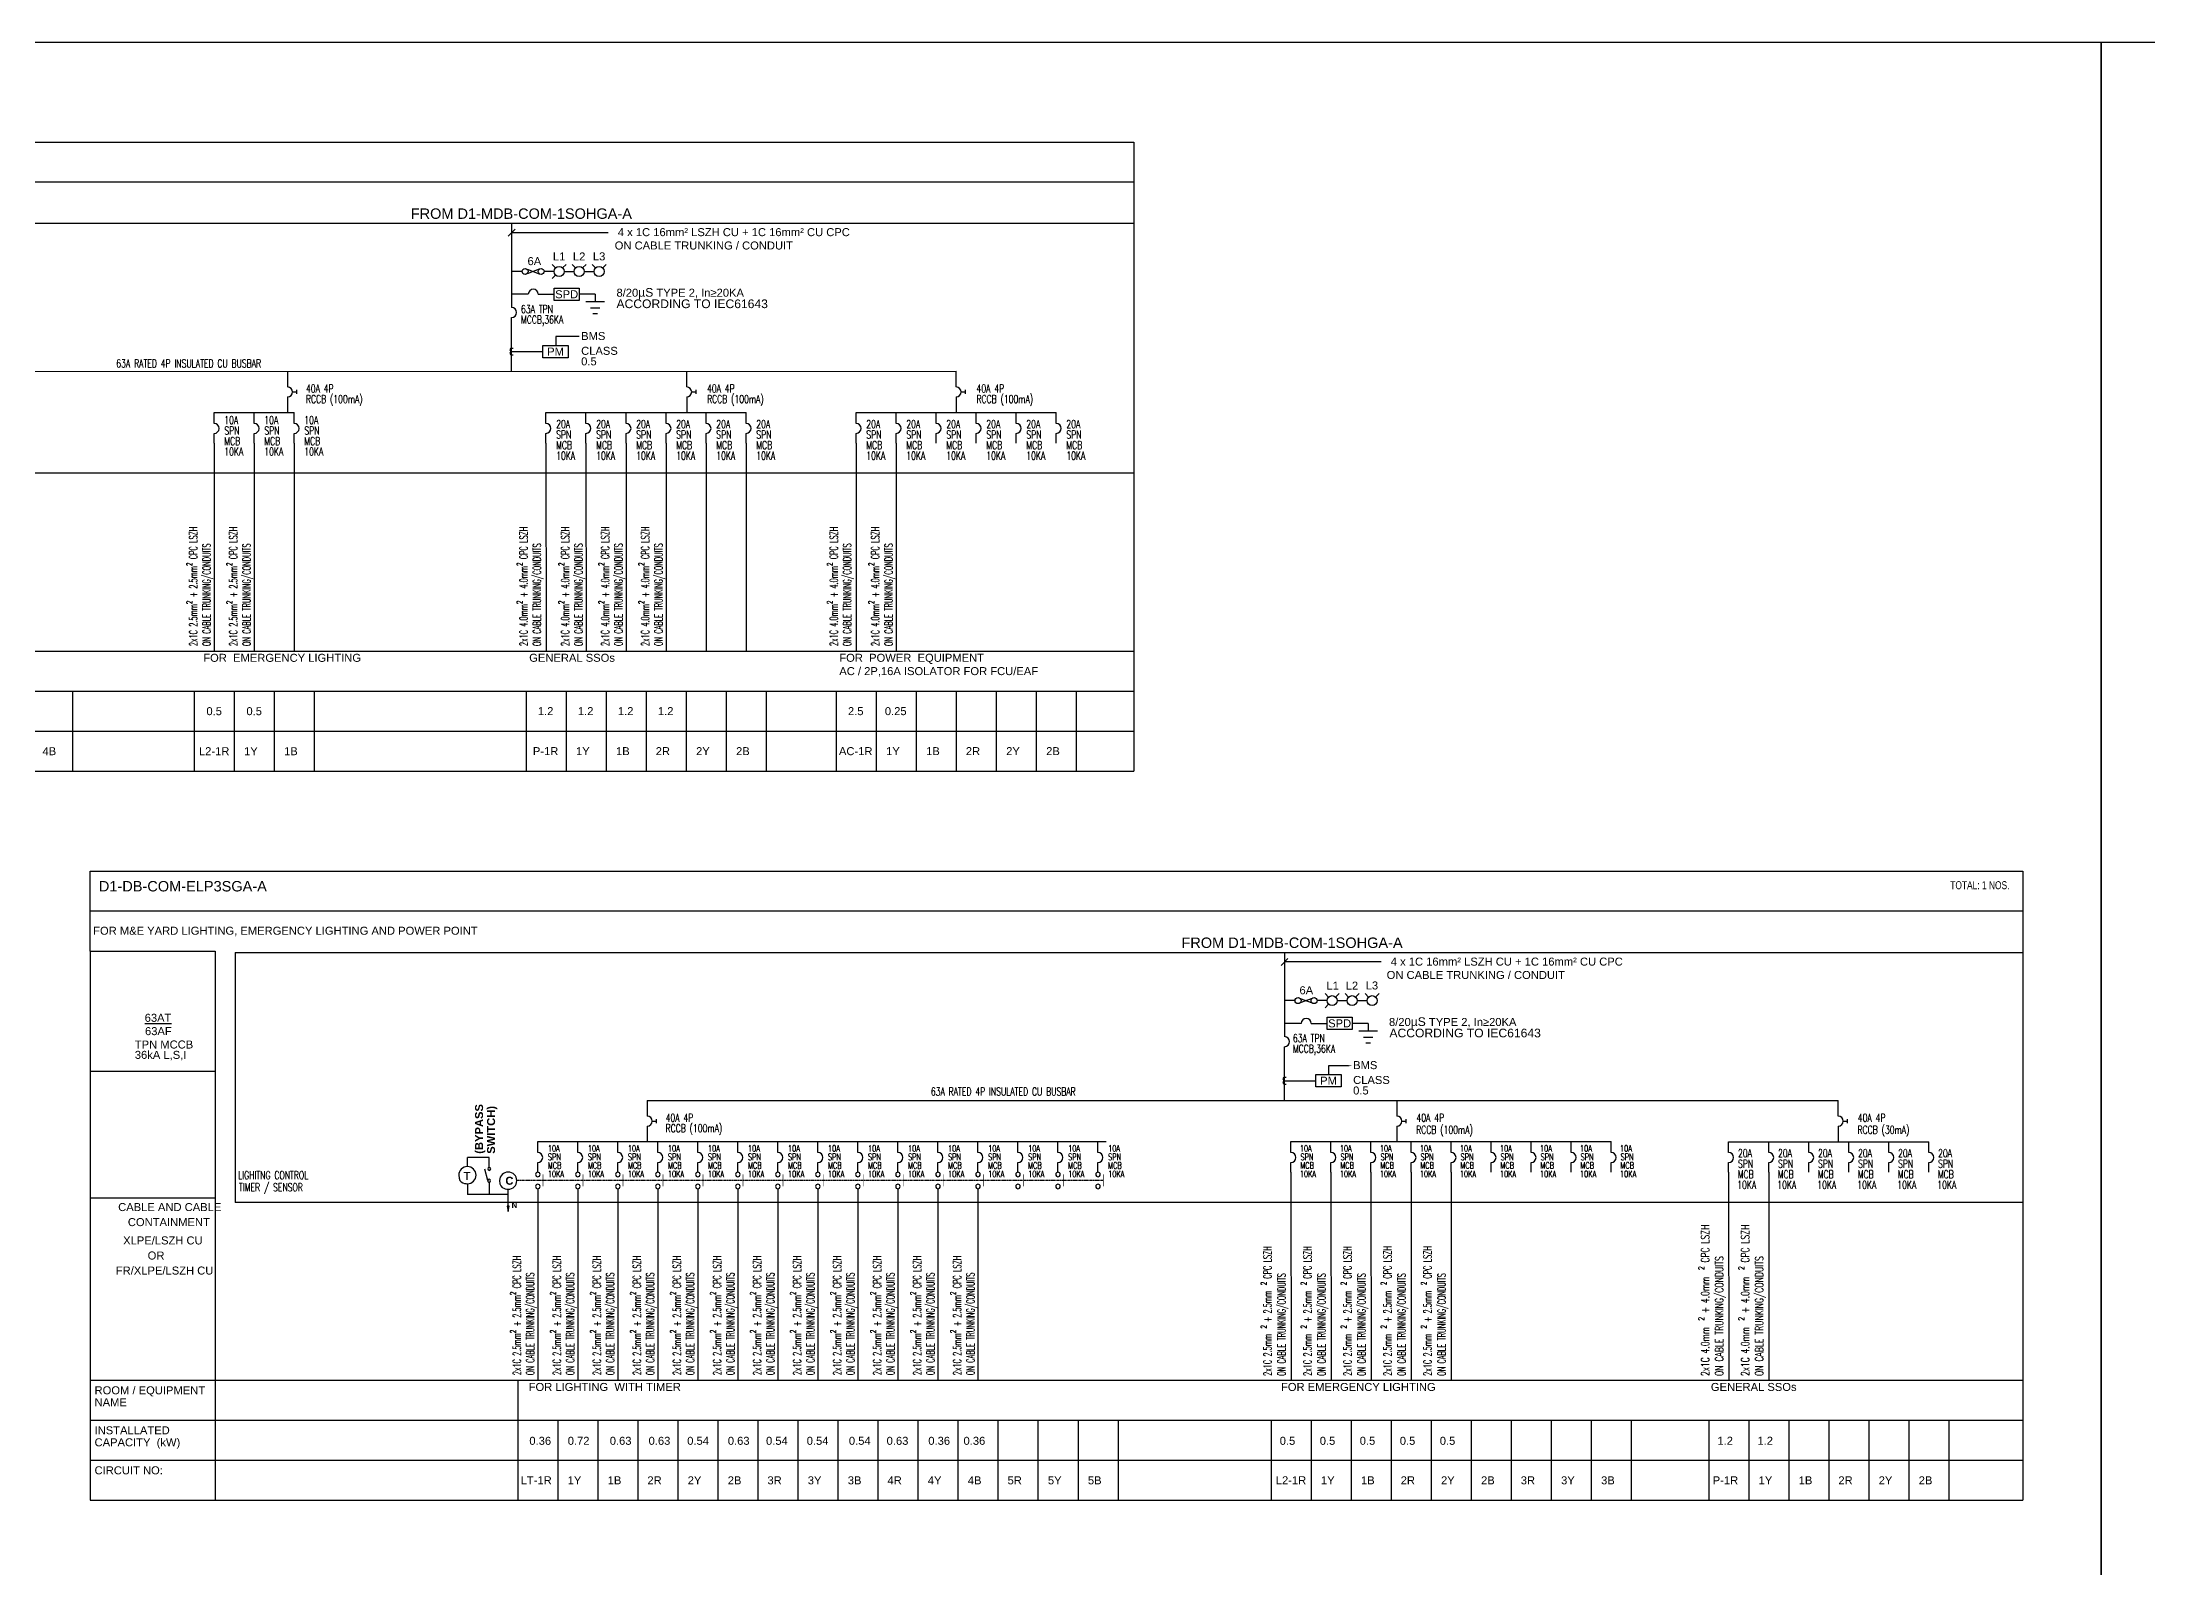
# Model space of a CAD drawing. Header units: inches. Extents: x 155818 to 1515405, y 4999 to 215277.
# Drawn here: x 525462 to 578083, y 177141 to 215277 of the extents above; entities that cross this region are included whole.
import ezdxf
from ezdxf.enums import TextEntityAlignment as Align

# ---------------------------------------------------------------- set-up
doc = ezdxf.new("R2010")
doc.units = ezdxf.units.IN
doc.header["$MEASUREMENT"] = 0
doc.linetypes.add('( Hidden )', pattern=[0.375, 0.25, -0.125])
for name, color, linetype in [('-ME-E-Sch DB', 7, 'Continuous'), ('-ME-E-Sch DB_Tx', 7, 'Continuous'), ('E-_ELEC----_E-', 7, 'Continuous'), ('E_ELEC----_E-', 7, 'Continuous')]:
    doc.layers.add(name, color=color, linetype=linetype)
doc.styles.add('-ME-Romans', font='romans.shx', dxfattribs={"width": 0.7})
doc.styles.add('-ME_Romans', font='romans.shx', dxfattribs={"width": 0.8})
doc.styles.add('arial', font='arial.ttf')
doc.styles.add('MtXpl_Arial', font='arial.ttf')
doc.styles.get("Standard").update_dxf_attribs({"font": 'arial.ttf'})
doc.dimstyles.get("Standard").update_dxf_attribs({"dimtxt": 0.18, "dimasz": 0.18, "dimexe": 0.18, "dimexo": 0.0625, "dimgap": 0.09, "dimtad": 0, "dimtih": 1, "dimtoh": 1, "dimdec": 4, "dimzin": 0, "dimdsep": 46, "dimtxsty": 'Standard', "dimcen": 0.09, "dimadec": 0, "dimazin": 0, "dimtfac": 1, "dimtdec": 4, "dimtofl": 0, "dimtmove": 0, "dimatfit": 3, "dimfxl": 1, "dimtolj": 1, "dimtzin": 0, "dimarcsym": 0})

# ---------------------------------------------------------------- blocks, each defined once
blk = doc.blocks.new('COIL_1')
at = {"ltscale": 0.5}
for p, q in [((0, 2.5), (1.2, 2.5)), ((0, -2.5), (1.2, -2.5))]:
    blk.add_line(p, q, dxfattribs=at)
for centre in [(0, 1.3), (0, -1.3)]:
    blk.add_arc(centre, 1.26, 90, 270, dxfattribs=at)
blk = doc.blocks.new('ELEC0302')
at = {"layer": 'E_ELEC----_E-'}
blk.add_arc((0, 0), 250, 270, 90, dxfattribs=at)
blk = doc.blocks.new('ELEC0327')
for p, q in [((151, 57), (-151, -57)), ((-151, 57), (151, -57))]:
    blk.add_line(p, q)
for centre in [(-200, 0), (200, 0)]:
    blk.add_circle(centre, 75)
blk = doc.blocks.new('ELEC0331')
at = {"layer": 'E-_ELEC----_E-', "const_width": 20}
blk.add_lwpolyline([(0, -200), (0, 200)], dxfattribs=at)
at = {"layer": 'E-_ELEC----_E-'}
for centre in [(175, 200), (175, -200)]:
    blk.add_circle(centre, 75, dxfattribs=at)
blk = doc.blocks.new('ELEC0303')
at = {"layer": 'E_ELEC----_E-'}
for p, q in [((250, 0), (450, 0)), ((450, 100), (450, -100))]:
    blk.add_line(p, q, dxfattribs=at)
blk.add_arc((0, 0), 250, 270, 90, dxfattribs=at)

msp = doc.modelspace()

# ---------------------------------------------------------------- hatches: boundary and pattern name
at = {"layer": '-ME-E-Sch DB'}
h = msp.add_hatch(color=5, dxfattribs=at)
h.dxf.hatch_style = 2
h.paths.add_polyline_path([(537087, 186186), (537110, 186050), (537132, 186186)])

# ---------------------------------------------------------------- linework, layer by layer
at = {"layer": '-ME-E-Sch DB', "color": 5}
for p, q in [((510695, 210748), (552745, 210750)), ((537107, 210425), (537280, 210598)), ((537194, 210748), (537194, 208643)), ((539606, 210512), (537194, 210512)), ((537861, 208975), (538257, 208975)), ((539282, 208975), (538886, 208975)), ((539282, 208975), (539282, 208790)), ((537194, 207047), (537194, 208393)), ((539047, 208790), (539517, 208790)), ((539166, 208632), (539402, 208632)), ((539225, 208492), (539338, 208492)), ((517952, 207047), (548302, 207049)), ((531595, 207047), (531595, 206657)), ((541570, 206658), (541570, 207048)), ((548302, 206658), (548302, 207049)), ((529759, 206018), (531759, 206018)), ((538053, 205748), (538053, 206019)), ((538053, 206019), (543053, 206019)), ((545802, 205748), (545802, 206019)), ((545802, 206019), (550802, 206019)), ((529759, 205256), (529759, 205497)), ((529759, 205256), (529761, 200055)), ((530759, 205256), (530759, 205497)), ((530759, 205256), (530761, 200055)), ((531759, 205256), (531759, 205497)), ((531759, 205256), (531761, 200055)), ((538053, 205257), (538053, 205498)), ((538053, 205257), (538055, 200056)), ((539053, 205256), (539053, 205498)), ((539053, 205256), (539055, 200056)), ((540053, 205257), (540053, 205498)), ((540053, 205257), (540055, 200056)), ((541053, 205257), (541053, 205498)), ((541053, 205257), (541055, 200056)), ((542053, 205256), (542053, 205498)), ((542053, 205256), (542055, 200056)), ((543053, 205257), (543053, 205498)), ((543053, 205256), (543055, 200056)), ((545802, 205257), (545802, 205498)), ((545802, 205257), (545804, 200056)), ((546802, 205256), (546802, 205498)), ((546802, 205256), (546804, 200056)), ((547802, 205257), (547802, 205498)), ((548802, 205257), (548802, 205498)), ((549802, 205256), (549802, 205498)), ((550802, 205257), (550802, 205498)), ((552745, 204501), (510695, 204501)), ((507081, 200055), (552745, 200056)), ((507081, 199055), (552745, 199055)), ((526225, 199055), (526225, 197054)), ((529261, 199054), (529261, 197054)), ((530261, 199054), (530261, 197054)), ((531261, 199054), (531261, 197054)), ((532261, 199054), (532261, 197054)), ((537555, 199055), (537555, 197055)), ((538555, 199055), (538555, 197055)), ((539555, 199055), (539555, 197055)), ((540555, 199055), (540555, 197055)), ((541555, 199055), (541555, 197055)), ((542555, 199055), (542555, 197055)), ((543555, 199055), (543555, 197055)), ((545304, 199055), (545304, 197055)), ((546304, 199055), (546304, 197055)), ((547304, 199055), (547304, 197055)), ((548304, 199055), (548304, 197055)), ((549304, 199055), (549304, 197055)), ((550304, 199055), (550304, 197055)), ((551304, 199055), (551304, 197055)), ((507081, 198055), (552745, 198055)), ((507071, 197055), (552745, 197055)), ((526663, 194555), (574955, 194556)), ((526663, 192555), (526663, 194555)), ((574955, 194556), (574954, 178830)), ((574955, 193556), (526663, 193555)), ((526663, 192555), (529787, 192555)), ((526663, 192555), (526663, 178830)), ((529787, 192555), (529787, 178830)), ((530287, 192524), (574955, 192526)), ((530287, 192524), (530287, 186277)), ((556422, 192201), (556595, 192375)), ((556509, 192524), (556509, 190419)), ((558921, 192288), (556509, 192288)), ((556759, 191320), (556509, 191320)), ((557572, 191320), (557322, 191320)), ((556926, 190752), (556509, 190752)), ((557176, 190752), (557572, 190752)), ((557572, 190904), (558201, 190904)), ((557572, 190599), (557572, 190904)), ((558201, 190599), (557572, 190599)), ((558201, 190904), (558201, 190599)), ((558597, 190752), (558201, 190752)), ((558362, 190567), (558832, 190567)), ((558597, 190752), (558597, 190567)), ((556509, 188823), (556509, 190169)), ((558481, 190409), (558717, 190409)), ((558540, 190268), (558653, 190268)), ((526663, 189555), (529787, 189555)), ((557293, 189472), (557923, 189472)), ((557293, 189167), (557293, 189472)), ((557923, 189472), (557923, 189167)), ((556509, 189319), (557293, 189319)), ((557923, 189167), (557293, 189167)), ((540582, 188823), (570345, 188824)), ((540582, 188823), (540582, 188433)), ((559316, 188823), (559316, 188434)), ((570345, 188433), (570345, 188823)), ((559316, 188184), (559317, 187795)), ((570345, 188183), (570345, 187794)), ((536636, 187396), (536089, 187396)), ((536636, 187152), (536636, 187396)), ((537846, 187795), (552054, 187795)), ((556669, 187795), (564669, 187795)), ((556669, 187523), (556669, 187795)), ((557669, 187523), (557669, 187795)), ((558669, 187523), (558669, 187795)), ((559669, 187523), (559669, 187795)), ((560669, 187523), (560669, 187795)), ((561669, 187523), (561669, 187795)), ((562669, 187523), (562669, 187795)), ((563669, 187523), (563669, 187795)), ((564669, 187523), (564669, 187795)), ((567607, 187523), (567607, 187794)), ((567607, 187794), (572607, 187794)), ((568607, 187523), (568607, 187794)), ((569607, 187523), (569607, 187794)), ((570607, 187523), (570607, 187794)), ((571607, 187523), (571607, 187794)), ((572607, 187523), (572607, 187794)), ((537846, 187032), (537846, 187273)), ((538846, 187032), (538846, 187273)), ((539846, 187032), (539846, 187273)), ((540846, 187032), (540846, 187273)), ((541846, 187032), (541846, 187273)), ((542846, 187032), (542846, 187273)), ((543846, 187032), (543846, 187273)), ((544846, 187032), (544846, 187273)), ((545846, 187032), (545846, 187273)), ((546846, 187032), (546846, 187273)), ((547846, 187032), (547846, 187273)), ((548846, 187032), (548846, 187273)), ((549846, 187032), (549846, 187273)), ((550846, 187032), (550846, 187273)), ((551846, 187032), (551846, 187273)), ((556669, 187032), (556669, 187273)), ((556669, 187032), (556671, 181831)), ((557669, 187032), (557669, 187273)), ((557669, 187032), (557671, 181831)), ((558669, 187032), (558669, 187273)), ((558669, 187032), (558671, 181831)), ((559669, 187032), (559669, 187273)), ((559669, 187032), (559671, 181832)), ((560669, 187032), (560669, 187273)), ((560669, 187033), (560671, 181832)), ((561669, 187032), (561669, 187273)), ((562669, 187032), (562669, 187273)), ((563669, 187032), (563669, 187273)), ((564669, 187032), (564669, 187273)), ((567607, 187032), (567607, 187273)), ((567607, 187032), (567609, 181831)), ((568607, 187032), (568607, 187273)), ((568607, 187032), (568609, 181831)), ((569607, 187032), (569607, 187273)), ((570607, 187032), (570607, 187273)), ((571607, 187032), (571607, 187273)), ((572607, 187032), (572607, 187273)), ((526673, 186393), (529793, 186393)), ((574955, 186276), (530287, 186277)), ((537848, 186620), (537848, 181832)), ((538848, 186620), (538848, 181832)), ((539848, 186620), (539848, 181832)), ((540848, 186620), (540848, 181832)), ((541848, 186620), (541848, 181832)), ((542848, 186620), (542848, 181832)), ((543848, 186620), (543848, 181832)), ((544848, 186620), (544848, 181832)), ((545848, 186620), (545848, 181832)), ((546848, 186620), (546848, 181832)), ((547848, 186620), (547848, 181832)), ((548848, 186620), (548848, 181832)), ((526673, 181830), (574954, 181832)), ((537348, 181832), (537348, 178831)), ((526673, 180830), (574954, 180830)), ((538348, 180831), (538348, 178831)), ((539348, 180831), (539348, 178831)), ((540348, 180831), (540348, 178830)), ((541348, 180831), (541348, 178830)), ((542348, 180831), (542348, 178830)), ((543348, 180831), (543348, 178830)), ((544348, 180831), (544348, 178830)), ((545348, 180830), (545348, 178830)), ((546348, 180830), (546348, 178830)), ((547348, 180831), (547348, 178830)), ((548348, 180830), (548348, 178830)), ((549348, 180830), (549348, 178830)), ((550348, 180830), (550348, 178830)), ((551348, 180830), (551348, 178830)), ((552348, 180830), (552348, 178830)), ((556171, 180831), (556171, 178830)), ((557171, 180831), (557171, 178830)), ((558171, 180831), (558171, 178830)), ((559171, 180831), (559171, 178830)), ((560171, 180831), (560171, 178830)), ((561171, 180831), (561171, 178830)), ((562171, 180831), (562171, 178830)), ((563171, 180831), (563171, 178830)), ((564171, 180831), (564171, 178830)), ((565171, 180831), (565171, 178830)), ((567108, 180830), (567109, 178830)), ((568109, 180830), (568109, 178830)), ((569109, 180830), (569109, 178830)), ((570109, 180830), (570109, 178830)), ((571109, 180830), (571109, 178830)), ((572109, 180830), (572109, 178830)), ((573109, 180830), (573109, 178830)), ((526673, 179830), (574954, 179830)), ((526663, 178830), (574954, 178830))]:
    msp.add_line(p, q, dxfattribs=at)
at = {"layer": '-ME-E-Sch DB', "color": 5, "linetype": '( Hidden )'}
msp.add_line((551979, 186826), (537325, 186827), dxfattribs=at)
at = {"layer": '-ME-E-Sch DB', "color": 5}
for points in [[(507071, 210779), (507071, 212779), (552745, 212780), (552745, 197054)], [(552745, 211780), (507071, 211779)], [(537444, 209544), (537194, 209544)], [(538257, 209544), (538007, 209544)], [(537611, 208975), (537194, 208975)], [(537194, 207543), (537978, 207543)], [(531595, 206407), (531595, 206018)], [(541570, 206408), (541570, 206019)], [(548302, 206408), (548302, 206019)], [(529759, 205747), (529759, 206018)], [(530759, 205747), (530759, 206018)], [(531759, 205747), (531759, 206018)], [(539053, 205748), (539053, 206019)], [(540053, 205748), (540053, 206019)], [(541053, 205748), (541053, 206019)], [(542053, 205748), (542053, 206019)], [(543053, 205748), (543053, 206019)], [(546802, 205748), (546802, 206019)], [(547802, 205748), (547802, 206019)], [(548802, 205748), (548802, 206019)], [(549802, 205748), (549802, 206019)], [(550802, 205748), (550802, 206019)], [(558096, 189692), (557611, 189692), (557611, 189472)], [(540582, 188183), (540582, 187795)], [(536089, 187173), (536089, 187396)], [(537846, 187523), (537846, 187795)], [(538846, 187523), (538846, 187795)], [(539846, 187523), (539846, 187795)], [(540846, 187523), (540846, 187795)], [(541846, 187523), (541846, 187795)], [(542846, 187523), (542846, 187795)], [(543846, 187523), (543846, 187795)], [(544846, 187523), (544846, 187795)], [(545846, 187523), (545846, 187795)], [(546846, 187523), (546846, 187795)], [(547846, 187523), (547846, 187795)], [(548846, 187523), (548846, 187795)], [(549846, 187523), (549846, 187795)], [(550846, 187523), (550846, 187795)], [(551846, 187523), (551846, 187795)], [(536602, 186821), (536529, 187105)], [(536089, 186742), (536089, 186475)], [(537110, 186475), (536089, 186475)], [(536636, 186782), (536636, 186475)], [(537110, 186186), (537110, 186605)], [(537087, 186186), (537110, 186050), (537132, 186186), (537087, 186186)]]:
    msp.add_lwpolyline(points, dxfattribs=at)
for points in [[(538257, 209128), (538886, 209128), (538886, 208822), (538257, 208822)], [(537978, 207696), (538608, 207696), (538608, 207390), (537978, 207390)]]:
    msp.add_lwpolyline(points, close=True, dxfattribs=at)
for points, knots in [([(536089, 186742), (536089, 186742), (535970, 186742), (535874, 186838), (535874, 186957), (535874, 187076), (535970, 187173), (536089, 187173), (536208, 187173), (536305, 187076), (536305, 186957), (536305, 186838), (536208, 186742), (536089, 186742)], [0, 0, 0, 0, 0.5, 1, 1, 1, 2, 2, 2, 3, 3, 3, 4, 4, 4, 4]), ([(536631, 186782), (536631, 186782), (536631, 186782), (536631, 186782), (536631, 186782), (536631, 186782), (536631, 186782), (536631, 186782), (536631, 186782), (536631, 186782), (536614, 186782), (536597, 186799), (536597, 186816), (536597, 186838), (536614, 186855), (536631, 186855), (536653, 186855), (536670, 186838), (536670, 186816), (536670, 186799), (536653, 186782), (536631, 186782)], [0, 0, 0, 0, 0.001953, 0.003906, 0.007812, 0.015625, 0.03125, 0.0625, 0.125, 0.25, 0.5, 1, 1, 1, 2, 2, 2, 3, 3, 3, 4, 4, 4, 4]), ([(536634, 187078), (536634, 187078), (536634, 187078), (536634, 187078), (536634, 187078), (536634, 187078), (536634, 187078), (536634, 187078), (536634, 187078), (536634, 187078), (536617, 187078), (536600, 187095), (536600, 187112), (536600, 187135), (536617, 187152), (536634, 187152), (536657, 187152), (536674, 187135), (536674, 187112), (536674, 187095), (536657, 187078), (536634, 187078)], [0, 0, 0, 0, 0.001953, 0.003906, 0.007812, 0.015625, 0.03125, 0.0625, 0.125, 0.25, 0.5, 1, 1, 1, 2, 2, 2, 3, 3, 3, 4, 4, 4, 4]), ([(537110, 186605), (537110, 186605), (536991, 186605), (536895, 186701), (536895, 186820), (536895, 186939), (536991, 187036), (537110, 187036), (537229, 187036), (537325, 186939), (537325, 186820), (537325, 186701), (537229, 186605), (537110, 186605)], [0, 0, 0, 0, 0.5, 1, 1, 1, 2, 2, 2, 3, 3, 3, 4, 4, 4, 4])]:
    msp.add_open_spline(points, degree=3, knots=knots, dxfattribs=at)
msp.add_solid([(558096, 189709), (558196, 189692), (558096, 189676)], dxfattribs=at)
at = {"color": 5}
for p, q in [((557197, 191377), (556896, 191264)), ((556896, 191377), (557197, 191264))]:
    msp.add_line(p, q, dxfattribs=at)
at = {"color": 5, "ltscale": 0.5}
for p, q in [((556509, 189403), (556550, 189403)), ((556509, 189235), (556550, 189235))]:
    msp.add_line(p, q, dxfattribs=at)
for points in [[(471643, 215277), (576918, 215277), (576918, 134327), (471643, 134327)], [(576918, 215277), (682193, 215277), (682193, 134327), (576918, 134327)]]:
    msp.add_lwpolyline(points, close=True)
at = {"color": 5}
for centre in [(556847, 191320), (557247, 191320)]:
    msp.add_circle(centre, 75, dxfattribs=at)
at = {"color": 5, "ltscale": 0.5}
for centre in [(556509, 189361), (556509, 189277)]:
    msp.add_arc(centre, 42, 90, 270, dxfattribs=at)
at = {"layer": 'Defpoints'}
for points in [[(471643, 215277), (576918, 215277), (576918, 134327), (471643, 134327)], [(576918, 215277), (682193, 215277), (682193, 134327), (576918, 134327)]]:
    msp.add_lwpolyline(points, close=True, dxfattribs=at)
at = {"layer": 'E-_ELEC----_E-', "color": 5}
for p, q in [((538293, 209632), (538205, 209720)), ((538293, 209455), (538205, 209367)), ((538470, 209632), (538558, 209720)), ((538507, 209544), (538757, 209544)), ((538793, 209632), (538705, 209720)), ((538970, 209632), (539058, 209720)), ((539007, 209544), (539257, 209544)), ((539293, 209632), (539205, 209720)), ((539470, 209632), (539558, 209720)), ((557608, 191408), (557520, 191497)), ((557608, 191232), (557520, 191143)), ((557785, 191408), (557873, 191497)), ((557822, 191320), (558072, 191320)), ((558108, 191408), (558020, 191497)), ((558285, 191408), (558373, 191497)), ((558322, 191320), (558572, 191320)), ((558608, 191408), (558520, 191497)), ((558785, 191408), (558873, 191497))]:
    msp.add_line(p, q, dxfattribs=at)
for centre in [(538381, 209544), (538881, 209544), (539381, 209544), (557697, 191320), (558197, 191320), (558697, 191320)]:
    msp.add_circle(centre, 125, dxfattribs=at)
at = {"layer": 'E_ELEC----_E-', "color": 5}
for p, q in [((559441, 188309), (559541, 188309)), ((559541, 188359), (559541, 188259)), ((570470, 188308), (570570, 188308)), ((570570, 188358), (570570, 188258))]:
    msp.add_line(p, q, dxfattribs=at)
for centre, start, end in [((557051, 190752), 0, 180), ((556509, 190294), 270, 90), ((559316, 188309), 270, 90), ((570345, 188308), 270, 90), ((556669, 187398), 270, 90), ((557669, 187398), 270, 90), ((558669, 187398), 270, 90), ((559669, 187398), 270, 90), ((560669, 187398), 270, 90), ((561669, 187398), 270, 90), ((562669, 187398), 270, 90), ((563669, 187398), 270, 90), ((564669, 187398), 270, 90), ((567607, 187398), 270, 90), ((568607, 187398), 270, 90), ((569607, 187398), 270, 90), ((570607, 187398), 270, 90), ((571607, 187398), 270, 90), ((572607, 187398), 270, 90)]:
    msp.add_arc(centre, 125, start, end, dxfattribs=at)

# ---------------------------------------------------------------- block references
at = {"layer": '-ME-E-Sch DB', "color": 5}
msp.add_blockref('ELEC0327', (537732, 209544), dxfattribs=at)
at = {"layer": '-ME-E-Sch DB', "color": 5, "xscale": 0.5, "yscale": 0.5, "zscale": 0.5, "rotation": 90}
msp.add_blockref('ELEC0302', (537736, 208975), dxfattribs=at)
at = {"layer": '-ME-E-Sch DB', "color": 5}
for name, p, xscale, yscale, zscale in [('ELEC0302', (537194, 208518), 0.5, 0.5, 0.5), ('COIL_1', (537194, 207543), 33.333333, 33.333333, 33.333333), ('ELEC0303', (531595, 206532), 0.5, 0.5, 0.5), ('ELEC0303', (541570, 206533), 0.5, 0.5, 0.5), ('ELEC0303', (548302, 206533), 0.5, 0.5, 0.5), ('ELEC0302', (529759, 205622), 0.5, 0.5, 0.5), ('ELEC0302', (530759, 205622), 0.5, 0.5, 0.5), ('ELEC0302', (531759, 205622), 0.5, 0.5, 0.5), ('ELEC0302', (538053, 205623), 0.5, 0.5, 0.5), ('ELEC0302', (539053, 205623), 0.5, 0.5, 0.5), ('ELEC0302', (540053, 205623), 0.5, 0.5, 0.5), ('ELEC0302', (541053, 205623), 0.5, 0.5, 0.5), ('ELEC0302', (542053, 205623), 0.5, 0.5, 0.5), ('ELEC0302', (543053, 205623), 0.5, 0.5, 0.5), ('ELEC0302', (545802, 205623), 0.5, 0.5, 0.5), ('ELEC0302', (546802, 205623), 0.5, 0.5, 0.5), ('ELEC0302', (547802, 205623), 0.5, 0.5, 0.5), ('ELEC0302', (548802, 205623), 0.5, 0.5, 0.5), ('ELEC0302', (549802, 205623), 0.5, 0.5, 0.5), ('ELEC0302', (550802, 205623), 0.5, 0.5, 0.5), ('ELEC0303', (540582, 188308), 0.5, 0.5, 0.5), ('ELEC0302', (537846, 187398), 0.5, 0.5, 0.5), ('ELEC0302', (538846, 187398), 0.5, 0.5, 0.5), ('ELEC0302', (539846, 187398), 0.5, 0.5, 0.5), ('ELEC0302', (540846, 187398), 0.5, 0.5, 0.5), ('ELEC0302', (541846, 187398), 0.5, 0.5, 0.5), ('ELEC0302', (542846, 187398), 0.5, 0.5, 0.5), ('ELEC0302', (543846, 187398), 0.5, 0.5, 0.5), ('ELEC0302', (544846, 187398), 0.5, 0.5, 0.5), ('ELEC0302', (545846, 187398), 0.5, 0.5, 0.5), ('ELEC0302', (546846, 187398), 0.5, 0.5, 0.5), ('ELEC0302', (547846, 187398), 0.5, 0.5, 0.5), ('ELEC0302', (548846, 187398), 0.5, 0.5, 0.5), ('ELEC0302', (549846, 187398), 0.5, 0.5, 0.5), ('ELEC0302', (550846, 187398), 0.5, 0.5, 0.5), ('ELEC0302', (551846, 187398), 0.5, 0.5, 0.5), ('ELEC0331', (537979, 186826), -0.75, 0.75, 0.75), ('ELEC0331', (538979, 186826), -0.75, 0.75, 0.75), ('ELEC0331', (539979, 186826), -0.75, 0.75, 0.75), ('ELEC0331', (540979, 186826), -0.75, 0.75, 0.75), ('ELEC0331', (541979, 186826), -0.75, 0.75, 0.75), ('ELEC0331', (542979, 186826), -0.75, 0.75, 0.75), ('ELEC0331', (543979, 186826), -0.75, 0.75, 0.75), ('ELEC0331', (544979, 186826), -0.75, 0.75, 0.75), ('ELEC0331', (545979, 186826), -0.75, 0.75, 0.75), ('ELEC0331', (546979, 186826), -0.75, 0.75, 0.75), ('ELEC0331', (547979, 186826), -0.75, 0.75, 0.75), ('ELEC0331', (548979, 186826), -0.75, 0.75, 0.75), ('ELEC0331', (549979, 186826), -0.75, 0.75, 0.75), ('ELEC0331', (550979, 186826), -0.75, 0.75, 0.75), ('ELEC0331', (551979, 186826), -0.75, 0.75, 0.75)]:
    msp.add_blockref(name, p, dxfattribs=dict(at, xscale=xscale, yscale=yscale, zscale=zscale))

# ---------------------------------------------------------------- texts
for s, p in [('SPD', (538571, 208975)), ('PM', (538293, 207543)), ('SPD', (557886, 190752)), ('PM', (557608, 189319))]:
    msp.add_text(s, height=200, dxfattribs=at).set_placement(p, align=Align.MIDDLE_CENTER)
for s, p in [('ON CABLE TRUNKING / CONDUIT', (559061, 191861)), (' 4 x 1C 16mm² LSZH CU + 1C 16mm² CU CPC', (559086, 192195)), ('6A', (556882, 191479)), ('CLASS', (558223, 189237)), ('BMS', (558223, 189608)), ('0.5', (558223, 188974))]:
    msp.add_text(s, height=200, dxfattribs=at).set_placement(p)
at = {"layer": '-ME-E-Sch DB', "color": 5, "style": 'MtXpl_Arial'}
for s, height, p in [('ACCORDING TO IEC61643', 216.67, (559130, 190402)), ('8/20', 200, (559119, 190686)), ('µS', 216.7, (559662, 190686)), (' TYPE 2, In≥20KA', 200, (560039, 190686))]:
    msp.add_text(s, height=height, dxfattribs=at).set_placement(p)
at = {"layer": '-ME-E-Sch DB', "color": 5, "style": '-ME-Romans', "width": 0.7}
for s, p in [('63A RATED 4P INSULATED CU BUSBAR', (547672, 188947)), ('40A 4P', (559806, 188294)), ('40A 4P', (570835, 188294)), ('RCCB (100mA)', (559799, 187993)), ('RCCB (30mA)', (570828, 187993))]:
    msp.add_text(s, height=200, dxfattribs=at).set_placement(p)
at = {"layer": '-ME-E-Sch DB', "color": 5, "insert": (539771, 210627), "char_height": 200, "width": 8064.47, "attachment_point": 1}
msp.add_mtext(' 4 x 1C 16mm² LSZH CU + 1C 16mm² CU CPC \\PON CABLE TRUNKING / CONDUIT ', dxfattribs=at)
at = {"layer": '-ME-E-Sch DB', "color": 5, "char_height": 200, "attachment_point": 1, "line_spacing_factor": 0.789273}
for s, insert, width in [('6A', (537592, 209903), 921.41), ('BMS', (538932, 208031), 737.13), ('CLASS 0.5', (538932, 207661), 737.13)]:
    msp.add_mtext(s, dxfattribs=dict(at, insert=insert, width=width))
at = {"layer": '-ME-E-Sch DB', "color": 5, "char_height": 200, "attachment_point": 1, "line_spacing_factor": 0.789273, "style": '-ME-Romans'}
for s, insert, width in [('{\\W1;\\fArial|b0|i0|c0|p34;8/20\\H1.08333x;µS\\H0.92308x; TYPE 2, In≥20KA \\P\\H1.08333x;ACCORDING TO IEC61643}', (539815, 209130), 6030.79), ('63A RATED 4P INSULATED CU BUSBAR', (527316, 207347), 6030.79), ('40A 4P\\PRCCB (100mA)', (532056, 206718), 2497.13), ('40A 4P\\PRCCB (100mA)', (542079, 206719), 2497.13), ('40A 4P\\PRCCB (100mA)', (548812, 206719), 2497.13), ('40A 4P\\PRCCB (100mA)', (541043, 188494), 2497.13)]:
    msp.add_mtext(s, dxfattribs=dict(at, insert=insert, width=width))
at = {"layer": '-ME-E-Sch DB', "color": 5, "char_height": 200, "attachment_point": 4, "rotation": 90}
for s, insert in [('{\\fHelvetica|b1|i0|c0|p4;(BYPASS}', (536411, 187492)), ('{\\fHelvetica|b1|i0|c0|p4;SWITCH)}', (536711, 187492))]:
    msp.add_mtext(s, dxfattribs=dict(at, insert=insert))
at = {"layer": '-ME-E-Sch DB', "color": 5, "attachment_point": 7}
for s, insert, char_height in [('{\\fHelvetica|b1|i0|c0|p5;T}', (535995, 186840), 200), ('{\\fHelvetica|b1|i0|c0|p5;C}', (537039, 186715), 200), ('{\\fHelvetica|b1|i0|c0|p4;N}', (537195, 186136), 141.02)]:
    msp.add_mtext(s, dxfattribs=dict(at, insert=insert, char_height=char_height))
at = {"layer": '-ME-E-Sch DB_Tx', "color": 5}
for s, p in [('0.5', (529762, 198554)), ('0.5', (530762, 198554)), ('1.2', (538044, 198555)), ('1.2', (539044, 198555)), ('1.2', (540044, 198555)), ('1.2', (541044, 198555)), ('2.5', (545793, 198555)), ('0.25', (546793, 198555)), ('4B', (525643, 197554)), ('L2-1R', (529762, 197554)), ('1Y', (530680, 197554)), ('1B', (531680, 197554)), ('P-1R', (538044, 197555)), ('1Y', (538974, 197555)), ('1B', (539974, 197555)), ('2R', (540974, 197555)), ('2Y', (541974, 197555)), ('2B', (542974, 197555)), ('AC-1R', (545793, 197555)), ('1Y', (546723, 197555)), ('1B', (547723, 197555)), ('2R', (548723, 197555)), ('2Y', (549723, 197555)), ('2B', (550723, 197555)), ('0.36', (537910, 180318)), ('0.72', (538869, 180318)), ('0.63', (539919, 180318)), ('0.63', (540889, 180318)), ('0.54', (541854, 180318)), ('0.63', (542869, 180318)), ('0.54', (543824, 180318)), ('0.54', (544841, 180318)), ('0.54', (545894, 180318)), ('0.63', (546837, 180318)), ('0.36', (547879, 180318)), ('0.36', (548759, 180318)), ('0.5', (556583, 180318)), ('0.5', (557583, 180318)), ('0.5', (558582, 180319)), ('0.5', (559583, 180318)), ('0.5', (560582, 180318)), ('1.2', (567520, 180319)), ('1.2', (568520, 180319)), ('LT-1R', (537809, 179331)), ('1Y', (538766, 179331)), ('1B', (539766, 179331)), ('2R', (540766, 179330)), ('2Y', (541766, 179330)), ('2B', (542766, 179330)), ('3R', (543766, 179330)), ('3Y', (544766, 179330)), ('3B', (545766, 179330)), ('4R', (546766, 179330)), ('4Y', (547766, 179330)), ('4B', (548766, 179330)), ('5R', (549766, 179330)), ('5Y', (550766, 179330)), ('5B', (551766, 179330)), ('L2-1R', (556671, 179331)), ('1Y', (557590, 179330)), ('1B', (558590, 179330)), ('2R', (559590, 179330)), ('2Y', (560590, 179330)), ('2B', (561590, 179330)), ('3R', (562590, 179330)), ('3Y', (563590, 179330)), ('3B', (564590, 179330)), ('P-1R', (567527, 179330)), ('1Y', (568527, 179330)), ('1B', (569527, 179330)), ('2R', (570527, 179330)), ('2Y', (571527, 179330)), ('2B', (572527, 179330))]:
    msp.add_text(s, height=200, dxfattribs=at).set_placement(p, align=Align.MIDDLE_CENTER)
for s, height, p in [('D1-DB-COM-ELP3SGA-A', 260, (526881, 194049)), ('FOR M&E YARD LIGHTING, EMERGENCY LIGHTING AND POWER POINT', 200, (526738, 192967)), ('FROM D1-MDB-COM-1SOHGA-A', 260, (553932, 192637)), ('%%U63AT', 200, (528025, 190790)), ('63AF', 200, (528033, 190457)), ('TPN MCCB', 200, (527779, 190123)), ('36kA L,S,I', 200, (527779, 189864)), ('CABLE AND CABLE', 200, (527363, 186060)), ('CONTAINMENT', 200, (527605, 185684)), ('XLPE/LSZH CU', 200, (527487, 185226)), ('OR', 200, (528100, 184849)), ('FR/XLPE/LSZH CU', 200, (527304, 184473)), ('FOR EMERGENCY LIGHTING', 200, (556421, 181564)), ('GENERAL SSOs', 200, (567162, 181564))]:
    msp.add_text(s, height=height, dxfattribs=at).set_placement(p)
at = {"layer": '-ME-E-Sch DB_Tx', "color": 5, "width": 0.75}
msp.add_text('TOTAL: 1 NOS.', height=200, dxfattribs=at).set_placement((573145, 194205), align=Align.MIDDLE_LEFT)
at = {"layer": '-ME-E-Sch DB_Tx', "color": 5, "style": '-ME-Romans', "width": 0.7}
for s, height, p in [('63A TPN', 200, (556718, 190281)), ('MCCB,36KA', 200, (556718, 190018)), ('10A', 162, (556892, 187546)), ('SPN', 162, (556908, 187333)), ('10A', 162, (557892, 187546)), ('SPN', 162, (557908, 187333)), ('10A', 162, (558892, 187546)), ('SPN', 162, (558908, 187333)), ('10A', 162, (559892, 187546)), ('SPN', 162, (559908, 187333)), ('10A', 162, (560892, 187546)), ('SPN', 162, (560908, 187333)), ('10A', 162, (561892, 187546)), ('SPN', 162, (561908, 187333)), ('10A', 162, (562892, 187546)), ('SPN', 162, (562908, 187333)), ('10A', 162, (563892, 187546)), ('SPN', 162, (563908, 187333)), ('10A', 162, (564892, 187546)), ('SPN', 162, (564908, 187333)), ('20A', 200, (567841, 187405)), ('SPN', 200, (567841, 187142)), ('20A', 200, (568841, 187405)), ('SPN', 200, (568841, 187142)), ('20A', 200, (569841, 187405)), ('SPN', 200, (569841, 187142)), ('20A', 200, (570841, 187405)), ('SPN', 200, (570841, 187142)), ('20A', 200, (571841, 187405)), ('SPN', 200, (571841, 187142)), ('20A', 200, (572841, 187405)), ('SPN', 200, (572841, 187142)), ('LIGHITNG CONTROL', 200, (530361, 186857)), ('10KA', 162, (556892, 186907)), ('MCB', 162, (556903, 187120)), ('10KA', 162, (557892, 186907)), ('MCB', 162, (557903, 187120)), ('10KA', 162, (558892, 186907)), ('MCB', 162, (558903, 187120)), ('10KA', 162, (559892, 186907)), ('MCB', 162, (559903, 187120)), ('10KA', 162, (560892, 186907)), ('MCB', 162, (560903, 187120)), ('10KA', 162, (561892, 186907)), ('MCB', 162, (561903, 187120)), ('10KA', 162, (562892, 186907)), ('MCB', 162, (562903, 187120)), ('10KA', 162, (563892, 186907)), ('MCB', 162, (563903, 187120)), ('10KA', 162, (564892, 186907)), ('MCB', 162, (564903, 187120)), ('10KA', 200, (567821, 186616)), ('MCB', 200, (567835, 186879)), ('10KA', 200, (568821, 186616)), ('MCB', 200, (568835, 186879)), ('10KA', 200, (569821, 186616)), ('MCB', 200, (569835, 186879)), ('10KA', 200, (570821, 186616)), ('MCB', 200, (570835, 186879)), ('10KA', 200, (571821, 186616)), ('MCB', 200, (571835, 186879)), ('10KA', 200, (572821, 186616)), ('MCB', 200, (572835, 186879)), ('TIMER / SENSOR', 200, (530381, 186555))]:
    msp.add_text(s, height=height, dxfattribs=at).set_placement(p)
at = {"layer": '-ME-E-Sch DB_Tx', "color": 5, "style": '-ME_Romans'}
for s, height, width, p in [(' CPC LSZH', 200, 0.7, (567120, 184676)), (' CPC LSZH', 200, 0.7, (568120, 184676)), (' CPC LSZH', 200, 0.6, (556182, 184287)), (' CPC LSZH', 200, 0.6, (557182, 184287)), (' CPC LSZH', 200, 0.6, (558182, 184287)), (' CPC LSZH', 200, 0.6, (559182, 184288)), (' CPC LSZH', 200, 0.6, (560182, 184288)), ('ON CABLE TRUNKING/CONDUITS', 200, 0.7, (567472, 181937)), ('ON CABLE TRUNKING/CONDUITS', 200, 0.7, (568472, 181937)), ('2', 140, 0.6, (556059, 184207)), ('ON CABLE TRUNKING/CONDUITS', 200, 0.6, (556535, 181940)), ('2', 140, 0.6, (557059, 184207)), ('ON CABLE TRUNKING/CONDUITS', 200, 0.6, (557535, 181940)), ('2', 140, 0.6, (558059, 184207)), ('ON CABLE TRUNKING/CONDUITS', 200, 0.6, (558535, 181940)), ('2', 140, 0.6, (559059, 184208)), ('ON CABLE TRUNKING/CONDUITS', 200, 0.6, (559535, 181940)), ('2', 140, 0.6, (560059, 184208)), ('ON CABLE TRUNKING/CONDUITS', 200, 0.6, (560535, 181941)), ('2', 140, 0.7, (566996, 184582)), (' + 4.0mm', 200, 0.7, (567120, 183410)), ('2', 140, 0.7, (567996, 184582)), (' + 4.0mm', 200, 0.7, (568120, 183410)), (' + 2.5mm', 200, 0.6, (556182, 183202)), (' + 2.5mm', 200, 0.6, (557182, 183202)), (' + 2.5mm', 200, 0.6, (558182, 183202)), (' + 2.5mm', 200, 0.6, (559182, 183203)), (' + 2.5mm', 200, 0.6, (560182, 183203)), ('2', 140, 0.6, (556059, 183122)), ('2', 140, 0.6, (557059, 183122)), ('2', 140, 0.6, (558059, 183122)), ('2', 140, 0.6, (559059, 183123)), ('2', 140, 0.6, (560059, 183123)), ('2', 140, 0.7, (566996, 183316)), ('2x1C 4.0mm', 200, 0.7, (567120, 181937)), ('2', 140, 0.7, (567996, 183316)), ('2x1C 4.0mm', 200, 0.7, (568120, 181937)), ('2x1C 2.5mm', 200, 0.6, (556182, 181940)), ('2x1C 2.5mm', 200, 0.6, (557182, 181940)), ('2x1C 2.5mm', 200, 0.6, (558182, 181940)), ('2x1C 2.5mm', 200, 0.6, (559182, 181940)), ('2x1C 2.5mm', 200, 0.6, (560182, 181941))]:
    msp.add_text(s, height=height, rotation=90, dxfattribs=dict(at, width=width)).set_placement(p)
at = {"layer": '-ME-E-Sch DB_Tx', "color": 5}
for s, p in [('ROOM / EQUIPMENT ', (526773, 181580)), ('NAME', (526773, 181280)), ('INSTALLATED ', (526773, 180580)), ('CAPACITY  (kW)', (526773, 180280)), ('CIRCUIT NO:', (526773, 179580))]:
    msp.add_text(s, height=200, dxfattribs=at).set_placement(p, align=Align.MIDDLE_LEFT)
at = {"layer": '-ME-E-Sch DB_Tx', "color": 5, "attachment_point": 1}
for s, insert, char_height, width in [('FROM D1-MDB-COM-1SOHGA-A', (534673, 211120), 260, 5550.16), ('FOR  EMERGENCY LIGHTING  ', (529489, 199988), 200, 6520.24), ('GENERAL SSOs', (537634, 199989), 200, 8875.03), ('FOR  POWER  EQUIPMENT\\PAC / 2P,16A ISOLATOR FOR FCU/EAF ', (545383, 199989), 200, 8875.03), ('FOR LIGHTING  WITH TIMER', (537621, 181764), 200, 6520.24)]:
    msp.add_mtext(s, dxfattribs=dict(at, insert=insert, char_height=char_height, width=width))
at = {"layer": '-ME-E-Sch DB_Tx', "color": 5, "attachment_point": 1, "line_spacing_factor": 0.789273, "style": '-ME-Romans'}
for s, insert, char_height, width in [('63A TPN  MCCB,36KA', (537430, 208704), 200, 1181.82), ('10A\\PSPN  MCB\\P10KA', (530015, 205932), 200, 458.74), ('10A\\PSPN  MCB\\P10KA', (531015, 205932), 200, 458.74), ('10A\\PSPN  MCB\\P10KA', (532015, 205932), 200, 458.74), ('20A\\PSPN  MCB\\P10KA', (538308, 205830), 200, 458.74), ('20A\\PSPN  MCB\\P10KA', (539308, 205830), 200, 458.74), ('20A\\PSPN  MCB\\P10KA', (540308, 205830), 200, 458.74), ('20A\\PSPN  MCB\\P10KA', (541308, 205830), 200, 458.74), ('20A\\PSPN  MCB\\P10KA', (542308, 205830), 200, 458.74), ('20A\\PSPN  MCB\\P10KA', (543308, 205830), 200, 458.74), ('20A\\PSPN  MCB\\P10KA', (546057, 205830), 200, 458.74), ('20A\\PSPN  MCB\\P10KA', (547057, 205830), 200, 458.74), ('20A\\PSPN  MCB\\P10KA', (548057, 205830), 200, 458.74), ('20A\\PSPN  MCB\\P10KA', (549057, 205830), 200, 458.74), ('20A\\PSPN  MCB\\P10KA', (550057, 205830), 200, 458.74), ('20A\\PSPN  MCB\\P10KA', (551057, 205830), 200, 458.74), ('10A\\PSPN  MCB\\P10KA', (538101, 187708), 162, 373.17), ('10A\\PSPN  MCB\\P10KA', (539101, 187708), 162, 373.17), ('10A\\PSPN  MCB\\P10KA', (540101, 187708), 162, 373.17), ('10A\\PSPN  MCB\\P10KA', (541101, 187708), 162, 373.17), ('10A\\PSPN  MCB\\P10KA', (542101, 187708), 162, 373.17), ('10A\\PSPN  MCB\\P10KA', (543101, 187708), 162, 373.17), ('10A\\PSPN  MCB\\P10KA', (544101, 187708), 162, 373.17), ('10A\\PSPN  MCB\\P10KA', (545101, 187708), 162, 373.17), ('10A\\PSPN  MCB\\P10KA', (546101, 187708), 162, 373.17), ('10A\\PSPN  MCB\\P10KA', (547101, 187708), 162, 373.17), ('10A\\PSPN  MCB\\P10KA', (548101, 187708), 162, 373.17), ('10A\\PSPN  MCB\\P10KA', (549101, 187708), 162, 373.17), ('10A\\PSPN  MCB\\P10KA', (550101, 187708), 162, 373.17), ('10A\\PSPN  MCB\\P10KA', (551101, 187708), 162, 373.17), ('10A\\PSPN  MCB\\P10KA', (552101, 187708), 162, 373.17)]:
    msp.add_mtext(s, dxfattribs=dict(at, insert=insert, char_height=char_height, width=width))
at = {"layer": '-ME-E-Sch DB_Tx', "color": 5, "char_height": 200, "attachment_point": 1, "rotation": 90, "style": '-ME_Romans'}
for s, insert, width in [('\\A1;{\\W0.6;2x1C 2.5mm{\\H0.7x;\\S2^ ;} + 2.5mm{\\H0.7x;\\S2^ ;} CPC LSZH\\PON CABLE TRUNKING/CONDUITS}', (529072, 200181), 4768.08), ('\\A1;{\\W0.6;2x1C 2.5mm{\\H0.7x;\\S2^ ;} + 2.5mm{\\H0.7x;\\S2^ ;} CPC LSZH\\PON CABLE TRUNKING/CONDUITS}', (530072, 200181), 4768.08), ('\\A1;{\\W0.6;2x1C 4.0mm{\\H0.7x;\\S2^ ;} + 4.0mm{\\H0.7x;\\S2^ ;} CPC LSZH\\PON CABLE TRUNKING/CONDUITS}', (537327, 200182), 4706.99), ('\\A1;{\\W0.6;2x1C 4.0mm{\\H0.7x;\\S2^ ;} + 4.0mm{\\H0.7x;\\S2^ ;} CPC LSZH\\PON CABLE TRUNKING/CONDUITS}', (538366, 200182), 4706.99), ('\\A1;{\\W0.6;2x1C 4.0mm{\\H0.7x;\\S2^ ;} + 4.0mm{\\H0.7x;\\S2^ ;} CPC LSZH\\PON CABLE TRUNKING/CONDUITS}', (539366, 200183), 4706.99), ('\\A1;{\\W0.6;2x1C 4.0mm{\\H0.7x;\\S2^ ;} + 4.0mm{\\H0.7x;\\S2^ ;} CPC LSZH\\PON CABLE TRUNKING/CONDUITS}', (540366, 200183), 4706.99), ('\\A1;{\\W0.6;2x1C 4.0mm{\\H0.7x;\\S2^ ;} + 4.0mm{\\H0.7x;\\S2^ ;} CPC LSZH\\PON CABLE TRUNKING/CONDUITS}', (545076, 200182), 4706.99), ('\\A1;{\\W0.6;2x1C 4.0mm{\\H0.7x;\\S2^ ;} + 4.0mm{\\H0.7x;\\S2^ ;} CPC LSZH\\PON CABLE TRUNKING/CONDUITS}', (546115, 200182), 4706.99), ('\\A1;{\\W0.6;2x1C 2.5mm{\\H0.7x;\\S2^ ;} + 2.5mm{\\H0.7x;\\S2^ ;} CPC LSZH\\PON CABLE TRUNKING/CONDUITS}', (537159, 181958), 4768.08), ('\\A1;{\\W0.6;2x1C 2.5mm{\\H0.7x;\\S2^ ;} + 2.5mm{\\H0.7x;\\S2^ ;} CPC LSZH\\PON CABLE TRUNKING/CONDUITS}', (538159, 181958), 4768.08), ('\\A1;{\\W0.6;2x1C 2.5mm{\\H0.7x;\\S2^ ;} + 2.5mm{\\H0.7x;\\S2^ ;} CPC LSZH\\PON CABLE TRUNKING/CONDUITS}', (539159, 181958), 4768.08), ('\\A1;{\\W0.6;2x1C 2.5mm{\\H0.7x;\\S2^ ;} + 2.5mm{\\H0.7x;\\S2^ ;} CPC LSZH\\PON CABLE TRUNKING/CONDUITS}', (540159, 181958), 4768.08), ('\\A1;{\\W0.6;2x1C 2.5mm{\\H0.7x;\\S2^ ;} + 2.5mm{\\H0.7x;\\S2^ ;} CPC LSZH\\PON CABLE TRUNKING/CONDUITS}', (541159, 181958), 4768.08), ('\\A1;{\\W0.6;2x1C 2.5mm{\\H0.7x;\\S2^ ;} + 2.5mm{\\H0.7x;\\S2^ ;} CPC LSZH\\PON CABLE TRUNKING/CONDUITS}', (542159, 181958), 4768.08), ('\\A1;{\\W0.6;2x1C 2.5mm{\\H0.7x;\\S2^ ;} + 2.5mm{\\H0.7x;\\S2^ ;} CPC LSZH\\PON CABLE TRUNKING/CONDUITS}', (543159, 181958), 4768.08), ('\\A1;{\\W0.6;2x1C 2.5mm{\\H0.7x;\\S2^ ;} + 2.5mm{\\H0.7x;\\S2^ ;} CPC LSZH\\PON CABLE TRUNKING/CONDUITS}', (544159, 181958), 4768.08), ('\\A1;{\\W0.6;2x1C 2.5mm{\\H0.7x;\\S2^ ;} + 2.5mm{\\H0.7x;\\S2^ ;} CPC LSZH\\PON CABLE TRUNKING/CONDUITS}', (545159, 181958), 4768.08), ('\\A1;{\\W0.6;2x1C 2.5mm{\\H0.7x;\\S2^ ;} + 2.5mm{\\H0.7x;\\S2^ ;} CPC LSZH\\PON CABLE TRUNKING/CONDUITS}', (546159, 181958), 4768.08), ('\\A1;{\\W0.6;2x1C 2.5mm{\\H0.7x;\\S2^ ;} + 2.5mm{\\H0.7x;\\S2^ ;} CPC LSZH\\PON CABLE TRUNKING/CONDUITS}', (547159, 181958), 4768.08), ('\\A1;{\\W0.6;2x1C 2.5mm{\\H0.7x;\\S2^ ;} + 2.5mm{\\H0.7x;\\S2^ ;} CPC LSZH\\PON CABLE TRUNKING/CONDUITS}', (548159, 181958), 4768.08)]:
    msp.add_mtext(s, dxfattribs=dict(at, insert=insert, width=width))
at = {"layer": 'E-_ELEC----_E-', "color": 5, "ltscale": 10, "style": 'arial'}
for s, p in [('L1', (557557, 191595)), ('L2', (558038, 191595)), ('L3', (558537, 191599))]:
    msp.add_text(s, height=200, dxfattribs=at).set_placement(p)
at = {"layer": 'E-_ELEC----_E-', "color": 5, "ltscale": 10, "char_height": 200, "width": 200, "attachment_point": 8, "style": 'arial'}
for s, insert in [('\\pxqc;L1', (538381, 209819)), ('\\pxqc;L2', (538881, 209819)), ('\\pxqc;L3', (539381, 209819))]:
    msp.add_mtext(s, dxfattribs=dict(at, insert=insert))

# ---------------------------------------------------------------- leaders
at = {"layer": '-ME-E-Sch DB', "color": 5}
msp.add_leader([(538881, 207916), (538296, 207916), (538296, 207696)], dimstyle='Standard', dxfattribs=at)

doc.saveas('drawing.dxf')
